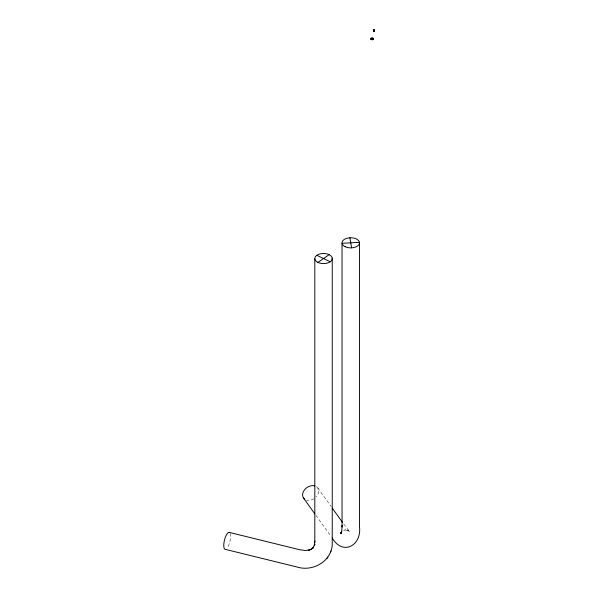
<?xml version="1.0" encoding="UTF-8"?>
<svg xmlns="http://www.w3.org/2000/svg" width="598" height="598" viewBox="0 0 598 598"><rect width="100%" height="100%" fill="white"/><g stroke="black" fill="none" stroke-linecap="round" stroke-linejoin="round"><path stroke-width="0.45" stroke-dasharray="2.99 2.24" d="M343.581 530.493L345.622 529.776L344.216 530.12L348.47 530.456L346.713 529.559L349.897 531.966L343.065 523.153M317.77 487.923L331.225 506.663M315.976 515.424L331.15 536.556M316.544 486.705A8.746 6.6 -35.7 0 1 316.163 496.886M313.815 498.807A8.746 6.6 -35.7 0 1 306.37 500.078M230.208 533.394A8.746 2.803 -76.2 0 1 227.068 548.149"/><path stroke-width="0.9" d="M314.914 541.048L314.212 545.578L314.817 544.442M229.684 532.579A8.746 2.803 -76.2 0 0 224.527 539.912A8.746 2.803 -76.2 0 0 225.364 549.375L297.169 567.046C313.434 572.166 333.093 560.401 332.241 542.356L332.241 258.097M314.907 544.27L312.567 548.71L313.277 547.364L310.683 549.726L311.812 548.807L308.366 550.31L309.615 549.981L305.391 550.496L299.897 549.786L228.997 532.332M327.099 558.33L327.809 556.992M330.35 552.171L331.038 550.863M341.824 531.742L340.471 533.431L341.697 531.734L340.95 533.603L341.787 530.463L342.116 525.597L342.041 527.025L342.041 243.311L359.45 242.332L359.45 526.315C362.067 545.361 343.013 556.2 332.234 538.065M373.907 30.184L373.503 30.184L373.757 31.664L374.251 31.38L374.251 30.042L373.503 30.184M373.601 31.522C372.935 30.027 374.841 29.377 374.154 31.38M317.904 262.402A8.746 5.053 0 0 0 332.144 259.412A8.746 5.053 0 0 0 320.535 253.791A8.746 5.053 0 0 0 317.904 262.402L329.147 254.666M374.251 30.042L373.601 30.251M374.079 30.999L373.922 30.999M373.503 31.522L374.251 31.38M372.352 38.511L371.395 38.833A0.777 0.441 4.6 0 0 371.478 39.169L371.762 39.333A0.777 0.404 0.6 0 0 372.352 39.378L372.898 38.825A0.777 0.449 0 0 0 371.762 38.526A0.777 0.449 0 0 0 371.762 39.304A0.777 0.449 0 0 0 372.913 39.02A0.777 0.449 0 0 0 372.016 38.504A0.777 0.449 0 0 0 371.478 39.169L371.762 39.333A0.777 0.449 0 0 0 372.928 38.915M316.828 255.286L330.231 261.782M373.907 31.522L374.079 30.109M374.004 30.192L373.757 31.664M332.301 508.165L342.527 522.405M303.515 498.059L314.892 513.914M349.89 237.795L351.594 247.849M374.004 29.9L374.004 31.47M314.81 258.971L314.81 542.408M304.741 499.285A8.746 6.6 -35.7 0 1 304.397 489.949A8.746 6.6 -35.7 0 1 314.914 485.905M372.823 38.93A0.777 0.449 0 0 1 372.591 39.52A0.777 0.449 0 0 1 371.552 39.438A0.777 0.449 0 0 1 371.597 38.833M373.444 38.982L373.085 38.945A0.942 0.546 0 0 1 372.15 39.49L372.15 39.73A1.293 0.748 0 0 0 373.444 38.982L373.444 38.982M371.829 39.625L370.969 39.132A1.226 0.71 0 0 1 372.15 38.235A1.226 0.748 -1.2 0 1 373.017 38.444A1.226 0.725 -2.8 0 1 373.376 38.945A1.226 0.71 0 0 1 371.829 39.625M345.188 246.727A8.746 5.053 0 0 0 359.376 243.648A8.746 5.053 0 0 0 347.662 238.094A8.746 5.053 0 0 0 345.188 246.727M371.537 39.528A1.226 0.71 0 0 0 373.376 38.915A1.226 0.71 0 0 0 371.537 38.302A1.226 0.71 0 0 0 371.537 39.528A1.368 0.785 0 0 0 373.511 38.803A1.368 0.785 0 0 0 371.47 38.123A1.368 0.785 0 0 0 371.47 39.483"/></g></svg>
